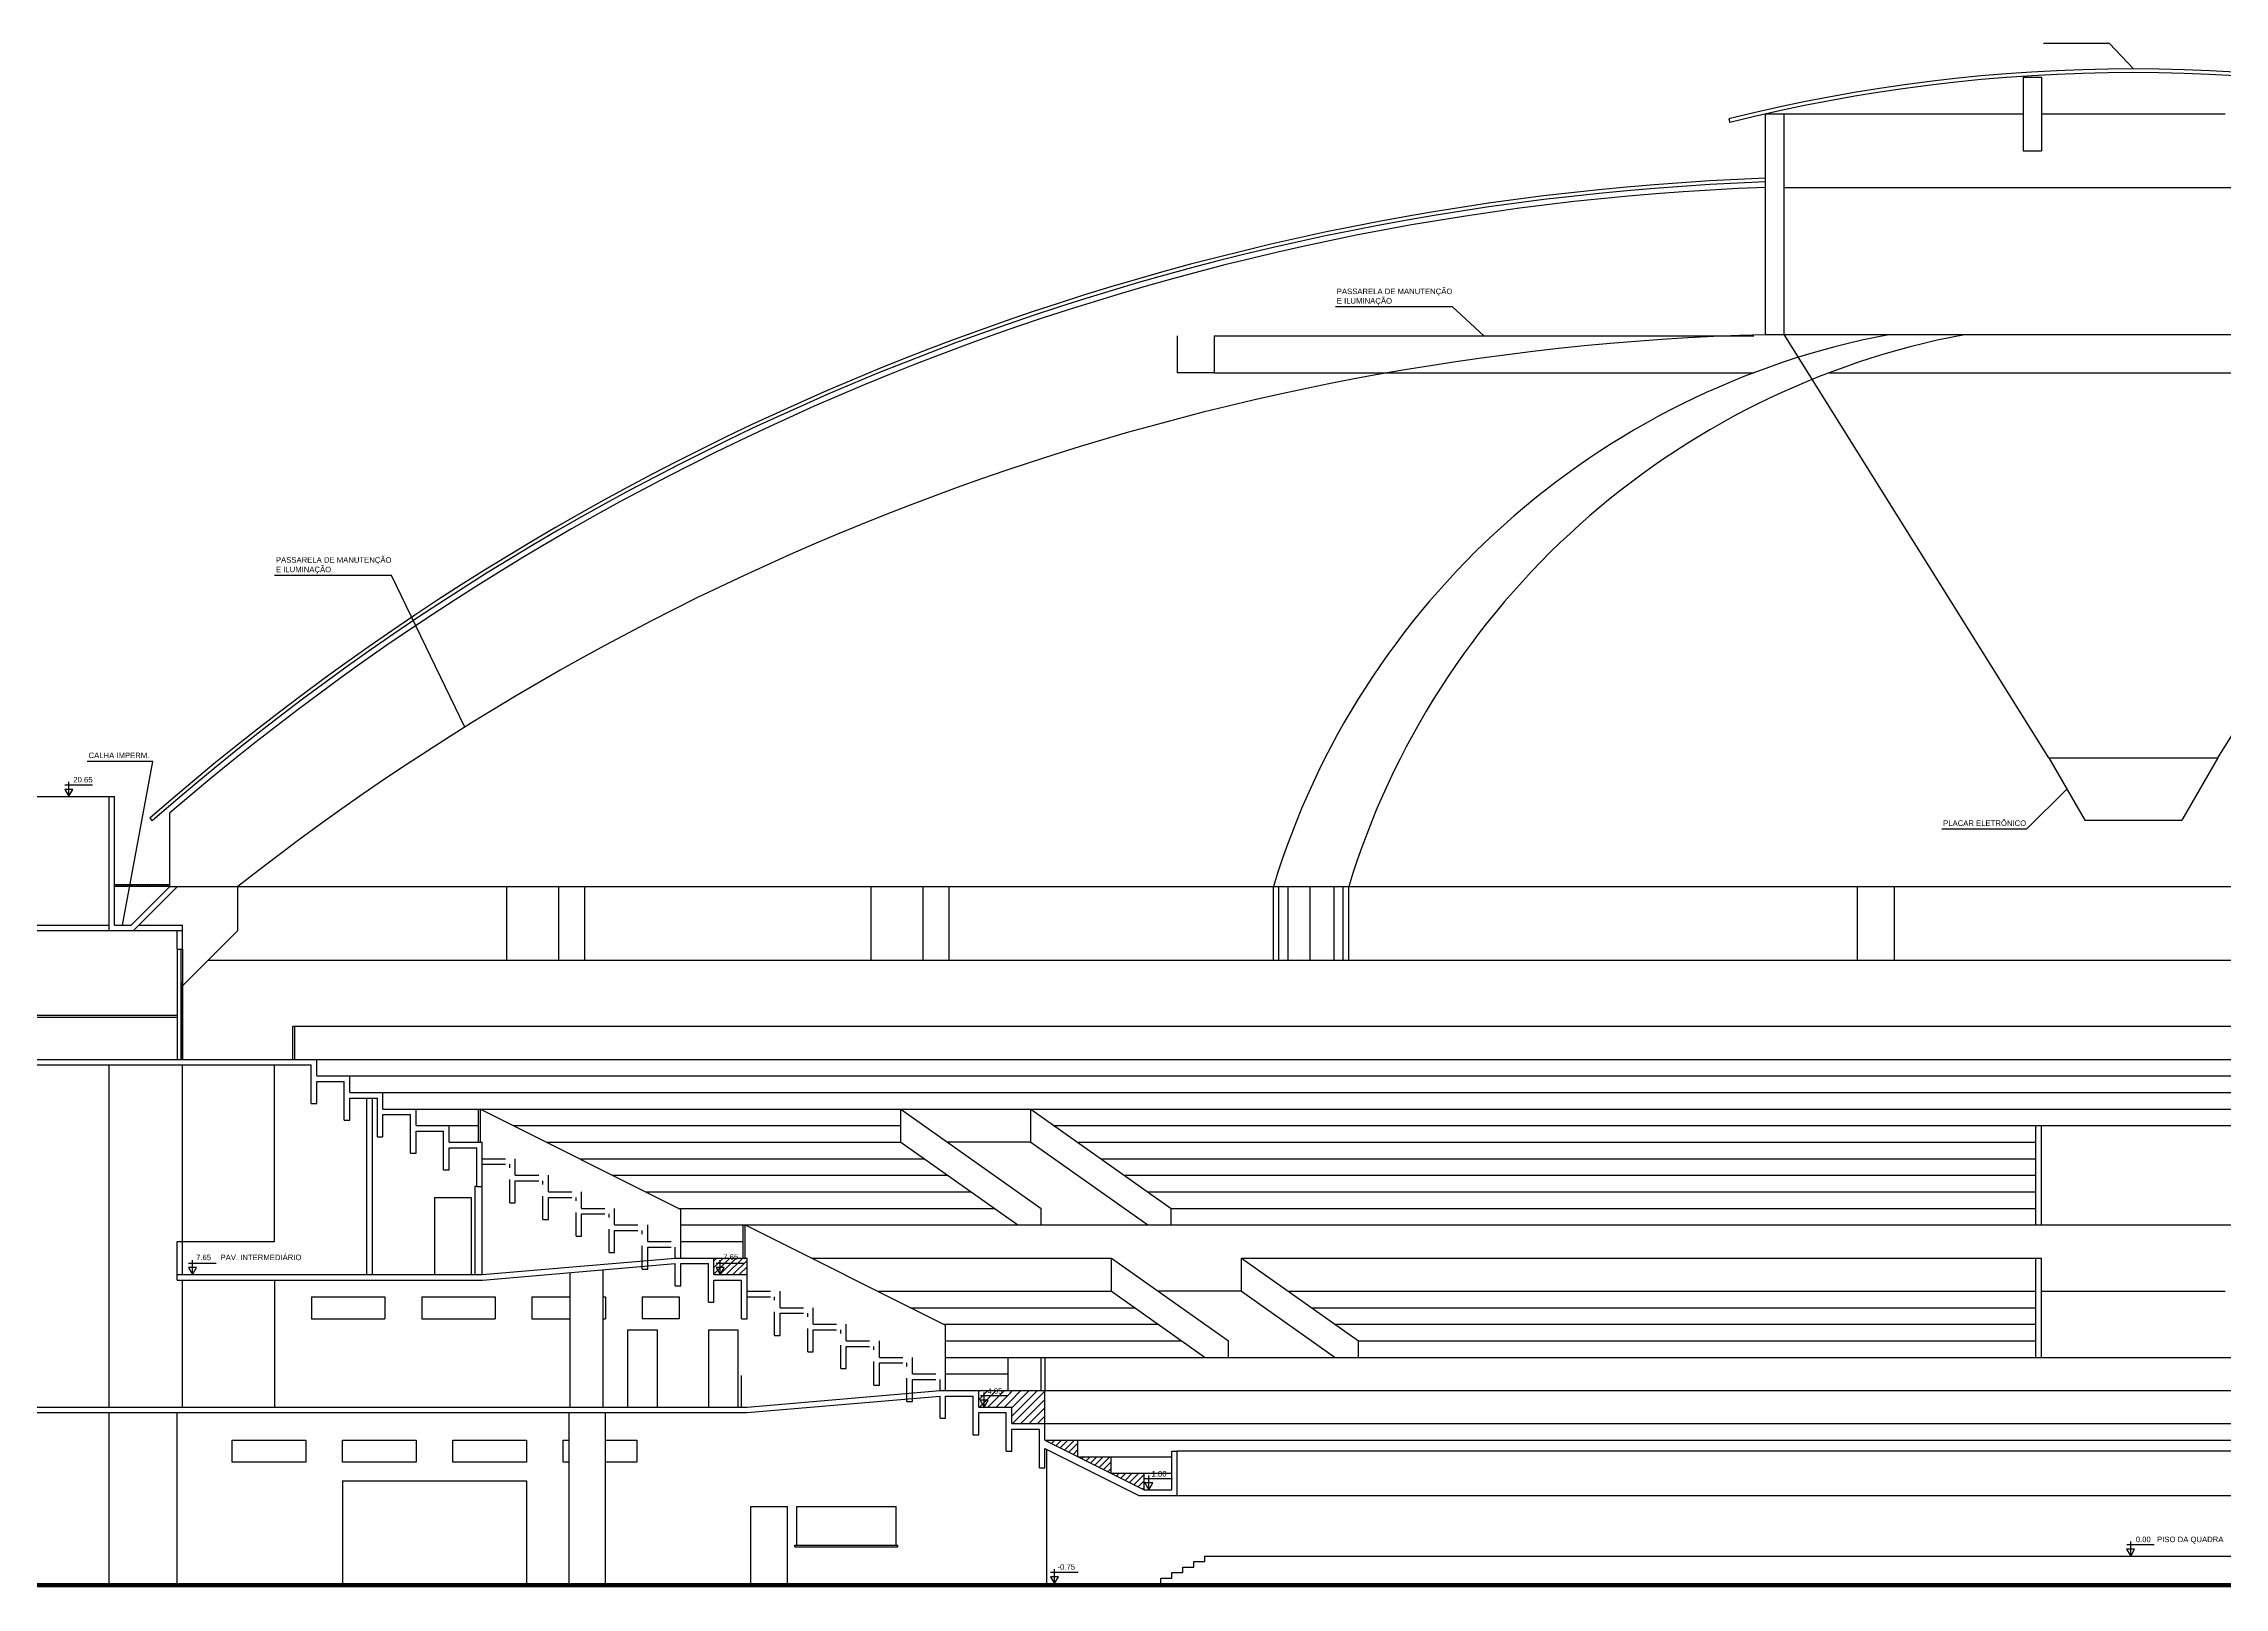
# Model space of a CAD drawing. Extents: x -748 to 161, y 105 to 425.
# Drawn here: x 24.9 to 84.2, y 229.8 to 271.7 of the extents above; entities that cross this region are included whole.
import ezdxf

# ---------------------------------------------------------------- set-up
doc = ezdxf.new("R2010")
doc.units = 0
doc.header["$LTSCALE"] = 2
doc.header["$MEASUREMENT"] = 0
doc.linetypes.add('HIDDEN2', pattern=[4.7625, 3.175, -1.5875])
doc.layers.get('0').update_dxf_attribs({"linetype": 'CONTINUOUS'})
for name, color, linetype in [('01', 1, 'CONTINUOUS'), ('02', 2, 'CONTINUOUS'), ('03', 3, 'CONTINUOUS'), ('04', 4, 'CONTINUOUS'), ('HACHURAS-ARY', 9, 'CONTINUOUS'), ('MOBILIÁRIO-ARY', 7, 'CONTINUOUS'), ('NOVOSNIVEIS', 30, 'CONTINUOUS'), ('PAREDE-ALTA-ARY', 1, 'CONTINUOUS'), ('PAREDE-BAIXA-ARY', 2, 'CONTINUOUS'), ('PUXA-CORTE', 153, 'CONTINUOUS'), ('TEXTO--0-20', 25, 'CONTINUOUS')]:
    doc.layers.add(name, color=color, linetype=linetype)
doc.styles.add('REGUA60', font='arial.ttf')
pattern_1 = [(45, (0, 0), (-0.1122532, 0.1122532), [])]

msp = doc.modelspace()

# ---------------------------------------------------------------- hatches: boundary and pattern name
at = {"layer": '02', "ltscale": 0.5}
h = msp.add_hatch(dxfattribs=at)
h.set_pattern_fill('ANSI31', color=256, scale=0.05, style=0)
h.set_pattern_definition(pattern_1)
h.paths.add_polyline_path([(51.187, 235.128), (50.334, 235.128), (50.334, 234.678), (51.187, 234.678)])
h.paths.add_polyline_path([(50.39, 234.744), (50.864, 234.744), (50.864, 234.974), (50.39, 234.974)], flags=24)
h = msp.add_hatch(dxfattribs=at)
h.set_pattern_fill('ANSI31', color=256, scale=0.05, style=0)
h.set_pattern_definition(pattern_1)
h.paths.add_polyline_path([(52.134, 235.128), (51.234, 235.128), (51.187, 235.128), (51.187, 234.678), (51.234, 234.678), (51.234, 234.228), (52.134, 234.228)])
h.paths.add_polyline_path([(51.296, 234.294), (51.762, 234.294), (51.762, 234.524), (51.296, 234.524)], flags=24)
h = msp.add_hatch(dxfattribs=at)
h.set_pattern_fill('ANSI31', color=256, style=0)
h.paths.add_polyline_path([(53.034, 233.328), (53.034, 233.778), (52.187, 233.778), (52.187, 233.751)])
h.paths.add_polyline_path([(53.934, 232.878), (53.934, 233.328), (53.034, 233.328)])
h.paths.add_polyline_path([(54.834, 232.428), (54.834, 232.878), (53.934, 232.878)])
at = {"layer": 'HACHURAS-ARY', "ltscale": 0.5}
h = msp.add_hatch(dxfattribs=at)
h.set_pattern_fill('ANSI31', color=256, style=0)
h.paths.add_polyline_path([(43.134, 238.728), (43.134, 238.278), (44.034, 238.278), (44.034, 238.728)])
h.paths.add_polyline_path([(43.196, 238.344), (43.664, 238.344), (43.664, 238.574), (43.196, 238.574)], flags=24)
h = msp.add_hatch(dxfattribs=at)
h.set_pattern_fill('ANSI31', color=256, style=0)
h.paths.add_polyline_path([(43.134, 238.728), (43.134, 238.278), (44.034, 238.278), (44.034, 238.728)])
h.paths.add_polyline_path([(43.196, 238.344), (43.664, 238.344), (43.664, 238.574), (43.196, 238.574)], flags=24)

# ---------------------------------------------------------------- linework, layer by layer
at = {"ltscale": 0.5}
for p, q in [((78.734, 270.828), (79.234, 270.828)), ((78.734, 270.828), (78.734, 268.828)), ((79.234, 270.828), (79.234, 268.828)), ((72.234, 269.828), (78.734, 269.828)), ((79.234, 269.828), (84.234, 269.828)), ((70.734, 269.692), (70.759, 269.595)), ((78.734, 268.828), (79.234, 268.828)), ((72.234, 267.828), (91.234, 267.828)), ((72.234, 263.828), (91.234, 263.828)), ((27.796, 250.69), (27.862, 250.615)), ((31.734, 245.028), (131.734, 245.028))]:
    msp.add_line(p, q, dxfattribs=at)
msp.add_line((28.337, 248.828), (28.337, 250.828))
at = {"linetype": 'HIDDEN2', "ltscale": 0.1}
for p, q in [((36.834, 241.428), (37.734, 241.428)), ((37.734, 240.978), (37.734, 241.428)), ((36.834, 241.278), (37.584, 241.278)), ((37.584, 240.228), (37.584, 241.278)), ((37.734, 240.978), (38.634, 240.978)), ((37.734, 240.828), (38.484, 240.828)), ((37.734, 240.228), (37.734, 240.828)), ((38.484, 239.778), (38.484, 240.828)), ((38.634, 240.528), (38.634, 240.978)), ((37.584, 240.228), (37.734, 240.228)), ((38.634, 240.528), (39.534, 240.528)), ((38.634, 240.378), (39.384, 240.378)), ((38.634, 239.778), (38.634, 240.378)), ((39.384, 239.328), (39.384, 240.378)), ((39.534, 240.078), (39.534, 240.528)), ((38.484, 239.778), (38.634, 239.778)), ((39.534, 240.078), (40.434, 240.078)), ((39.534, 239.928), (40.284, 239.928)), ((39.534, 239.328), (39.534, 239.928)), ((40.284, 238.878), (40.284, 239.928)), ((40.434, 239.628), (40.434, 240.078)), ((40.434, 239.628), (41.334, 239.628)), ((41.334, 239.178), (41.334, 239.628)), ((39.384, 239.328), (39.534, 239.328)), ((40.434, 239.478), (41.184, 239.478)), ((40.434, 238.878), (40.434, 239.478)), ((41.184, 238.428), (41.184, 239.478)), ((41.334, 239.178), (42.234, 239.178)), ((41.334, 239.028), (42.084, 239.028)), ((41.334, 238.428), (41.334, 239.028)), ((42.084, 238.728), (42.084, 239.028)), ((40.284, 238.878), (40.434, 238.878)), ((41.184, 238.428), (41.334, 238.428)), ((44.034, 237.828), (44.934, 237.828)), ((44.934, 237.378), (44.934, 237.828)), ((44.034, 237.678), (44.784, 237.678)), ((44.784, 236.628), (44.784, 237.678)), ((44.934, 237.378), (45.834, 237.378)), ((44.934, 237.228), (45.684, 237.228)), ((44.934, 236.628), (44.934, 237.228)), ((45.684, 236.178), (45.684, 237.228)), ((45.834, 236.928), (45.834, 237.378)), ((44.784, 236.628), (44.934, 236.628)), ((45.834, 236.928), (46.734, 236.928)), ((45.834, 236.778), (46.584, 236.778)), ((45.834, 236.178), (45.834, 236.778)), ((46.584, 235.728), (46.584, 236.778)), ((46.734, 236.478), (46.734, 236.928)), ((45.684, 236.178), (45.834, 236.178)), ((46.734, 236.478), (47.634, 236.478)), ((46.734, 236.328), (47.484, 236.328)), ((46.734, 235.728), (46.734, 236.328)), ((47.484, 235.278), (47.484, 236.328)), ((47.634, 236.028), (47.634, 236.478)), ((47.634, 236.028), (48.534, 236.028)), ((48.534, 235.578), (48.534, 236.028)), ((46.584, 235.728), (46.734, 235.728)), ((47.634, 235.878), (48.384, 235.878)), ((47.634, 235.278), (47.634, 235.878)), ((48.384, 234.828), (48.384, 235.878)), ((48.534, 235.578), (49.434, 235.578)), ((48.534, 235.428), (49.284, 235.428)), ((48.534, 234.828), (48.534, 235.428)), ((49.284, 235.128), (49.284, 235.428)), ((49.434, 235.128), (49.434, 235.578)), ((47.484, 235.278), (47.634, 235.278)), ((48.384, 234.828), (48.534, 234.828))]:
    msp.add_line(p, q, dxfattribs=at)
at = {"ltscale": 0.5}
for centre, radius, start, end in [((81.734, 225.858), 45.193, 75.91256, 104.08744), ((81.734, 225.858), 45.093, 75.91256, 104.08744), ((74.314, 197.351), 70.774, 92.0919, 131.09222), ((74.314, 197.351), 70.674, 92.0919, 131.09222), ((74.314, 197.351), 70.524, 92.09635, 130.68744), ((73.637, 193.519), 70.334, 91.55022, 128.15272)]:
    msp.add_arc(centre, radius, start, end, dxfattribs=at)
at = {"layer": '01', "ltscale": 0.5}
for p, q in [((71.734, 263.828), (71.734, 269.828)), ((71.734, 269.828), (72.234, 269.828)), ((72.234, 263.828), (72.234, 269.828)), ((71.734, 263.828), (72.234, 263.828)), ((31.187, 239.178), (31.187, 243.978)), ((36.784, 242.778), (42.234, 240.053)), ((48.217, 241.878), (48.217, 242.778)), ((48.217, 242.778), (52.036, 240.078)), ((48.217, 242.778), (51.753, 242.778)), ((51.753, 241.878), (51.753, 242.778)), ((51.753, 242.778), (55.571, 240.078)), ((79.084, 242.328), (84.384, 242.328)), ((79.084, 239.628), (79.084, 242.328)), ((79.234, 239.628), (79.234, 242.328)), ((48.217, 241.878), (51.399, 239.628)), ((51.753, 241.878), (49.49, 241.878)), ((51.753, 241.878), (54.935, 239.628)), ((42.234, 238.728), (42.234, 240.053)), ((43.984, 239.628), (49.434, 236.903)), ((43.984, 239.628), (119.484, 239.628)), ((52.036, 239.628), (52.036, 240.078)), ((55.571, 239.628), (55.571, 240.078)), ((28.687, 239.178), (31.187, 239.178)), ((43.134, 238.728), (44.034, 238.728)), ((44.034, 238.278), (44.034, 238.728)), ((45.784, 238.728), (53.945, 238.728)), ((53.945, 237.828), (53.945, 238.728)), ((53.945, 238.728), (57.127, 236.478)), ((57.481, 237.828), (57.481, 238.728)), ((57.481, 238.728), (60.663, 236.478)), ((57.481, 238.728), (79.234, 238.728)), ((79.084, 236.028), (79.084, 238.728)), ((79.234, 236.028), (79.234, 238.728)), ((53.945, 237.828), (56.491, 236.028)), ((57.481, 237.828), (55.218, 237.828)), ((57.481, 237.828), (60.026, 236.028)), ((79.234, 237.828), (84.234, 237.828)), ((49.434, 235.578), (49.434, 236.903)), ((51.134, 236.028), (52.034, 236.028)), ((51.134, 235.128), (51.134, 236.028)), ((52.134, 236.028), (112.284, 236.028)), ((57.127, 236.028), (57.127, 236.478)), ((60.663, 236.028), (60.663, 236.478)), ((50.334, 235.128), (51.234, 235.128)), ((51.234, 235.128), (112.234, 235.128)), ((52.134, 234.228), (52.134, 235.128))]:
    msp.add_line(p, q, dxfattribs=at)
at = {"layer": '02', "ltscale": 0.5}
for p, q in [((21.698, 251.278), (26.687, 251.278)), ((28.337, 248.878), (26.837, 248.878)), ((26.937, 248.828), (26.837, 248.828)), ((26.887, 248.828), (26.887, 248.878)), ((26.937, 248.828), (26.937, 248.878)), ((28.337, 248.828), (26.937, 248.828)), ((26.987, 248.828), (26.987, 248.878)), ((27.037, 248.828), (27.037, 248.878)), ((27.087, 248.828), (27.087, 248.878)), ((27.137, 248.828), (27.137, 248.878)), ((27.187, 248.828), (27.187, 248.878)), ((27.237, 248.828), (27.237, 248.878)), ((27.287, 248.828), (27.287, 248.878)), ((27.337, 248.828), (27.337, 248.878)), ((27.387, 248.828), (27.387, 248.878)), ((27.437, 248.828), (27.437, 248.878)), ((27.487, 248.828), (27.487, 248.878)), ((27.537, 248.828), (27.537, 248.878)), ((27.587, 248.828), (27.587, 248.878)), ((27.637, 248.828), (27.637, 248.878)), ((27.687, 248.828), (27.687, 248.878)), ((27.737, 248.828), (27.737, 248.878)), ((27.787, 248.828), (27.787, 248.878)), ((27.837, 248.828), (27.837, 248.878)), ((27.887, 248.828), (27.887, 248.878)), ((27.937, 248.828), (27.937, 248.878)), ((27.987, 248.828), (27.987, 248.878)), ((28.037, 248.828), (28.037, 248.878)), ((28.087, 248.828), (28.087, 248.878)), ((28.137, 248.828), (28.137, 248.878)), ((28.187, 248.828), (28.187, 248.878)), ((28.237, 248.828), (28.237, 248.878)), ((28.287, 248.828), (28.287, 248.878)), ((30.187, 248.828), (133.281, 248.828)), ((37.507, 246.828), (37.507, 248.828)), ((38.921, 246.828), (38.921, 248.828)), ((39.628, 246.828), (39.628, 248.828)), ((47.406, 246.828), (47.406, 248.828)), ((48.821, 246.828), (48.821, 248.828)), ((49.528, 246.828), (49.528, 248.828)), ((58.347, 246.828), (58.347, 248.828)), ((58.497, 246.828), (58.497, 248.828)), ((58.747, 246.828), (58.747, 248.828)), ((59.347, 246.828), (59.347, 248.828)), ((59.997, 246.828), (59.997, 248.828)), ((60.247, 246.828), (60.247, 248.828)), ((60.397, 246.828), (60.397, 248.828)), ((74.234, 246.828), (74.234, 248.828)), ((75.234, 246.828), (75.234, 248.828)), ((28.537, 247.128), (28.537, 244.128)), ((28.637, 247.128), (28.637, 244.128)), ((28.687, 247.128), (28.687, 244.128)), ((29.387, 246.828), (134.081, 246.828)), ((28.687, 244.128), (28.687, 246.228)), ((21.687, 245.328), (28.537, 245.328)), ((21.687, 245.278), (28.537, 245.278)), ((26.687, 234.678), (26.687, 243.978)), ((28.687, 239.178), (28.687, 243.978)), ((32.334, 244.128), (131.134, 244.128)), ((33.234, 243.678), (130.234, 243.678)), ((34.134, 243.228), (129.334, 243.228)), ((35.034, 242.778), (36.734, 242.778)), ((36.784, 242.778), (48.217, 242.778)), ((51.753, 242.778), (111.716, 242.778)), ((35.934, 242.328), (36.734, 242.328)), ((37.684, 242.328), (48.217, 242.328)), ((52.389, 242.328), (79.084, 242.328)), ((38.584, 241.878), (48.217, 241.878)), ((39.484, 241.428), (48.854, 241.428)), ((53.026, 241.878), (79.084, 241.878)), ((53.662, 241.428), (79.084, 241.428)), ((40.384, 240.978), (49.49, 240.978)), ((54.299, 240.978), (79.084, 240.978)), ((36.684, 240.678), (36.637, 240.678)), ((41.284, 240.528), (50.127, 240.528)), ((54.935, 240.528), (79.084, 240.528)), ((42.184, 240.078), (50.763, 240.078)), ((42.234, 239.628), (43.934, 239.628)), ((55.571, 240.078), (79.084, 240.078)), ((42.234, 239.178), (43.934, 239.178)), ((40.123, 234.678), (40.123, 238.409)), ((28.687, 234.678), (28.687, 238.128)), ((31.187, 238.128), (31.187, 234.678)), ((39.227, 234.678), (39.227, 238.332)), ((47.584, 237.828), (53.945, 237.828)), ((58.753, 237.828), (79.084, 237.828)), ((32.187, 237.678), (34.187, 237.678)), ((32.187, 237.678), (32.187, 237.078)), ((34.187, 237.678), (34.187, 237.078)), ((35.187, 237.678), (37.187, 237.678)), ((35.187, 237.678), (35.187, 237.078)), ((37.187, 237.678), (37.187, 237.078)), ((38.187, 237.678), (39.227, 237.678)), ((38.187, 237.678), (38.187, 237.078)), ((40.123, 237.678), (40.187, 237.678)), ((40.187, 237.678), (40.187, 237.078)), ((41.187, 237.678), (42.187, 237.678)), ((41.187, 237.678), (41.187, 237.078)), ((42.187, 237.678), (42.187, 237.078)), ((48.484, 237.378), (54.581, 237.378)), ((59.39, 237.378), (79.084, 237.378)), ((32.187, 237.078), (34.187, 237.078)), ((35.187, 237.078), (37.187, 237.078)), ((38.187, 237.078), (39.227, 237.078)), ((40.123, 237.078), (40.187, 237.078)), ((40.787, 236.778), (41.587, 236.778)), ((40.787, 236.778), (40.787, 234.678)), ((42.187, 237.078), (41.187, 237.078)), ((41.587, 236.778), (41.587, 234.678)), ((42.984, 236.778), (43.784, 236.778)), ((42.984, 236.778), (42.984, 234.678)), ((43.784, 236.778), (43.784, 234.678)), ((49.384, 236.928), (55.218, 236.928)), ((60.026, 236.928), (79.084, 236.928)), ((49.434, 236.478), (55.854, 236.478)), ((49.434, 236.028), (51.134, 236.028)), ((51.134, 236.028), (51.134, 236.028)), ((60.663, 236.478), (79.084, 236.478)), ((43.884, 234.678), (43.884, 235.533)), ((49.434, 235.578), (51.134, 235.578)), ((26.687, 229.878), (26.687, 234.528)), ((28.537, 229.878), (28.537, 234.528)), ((39.185, 234.528), (39.185, 229.878)), ((40.187, 229.878), (40.185, 234.528)), ((52.134, 234.228), (111.334, 234.228)), ((53.034, 233.778), (110.434, 233.778)), ((52.187, 229.878), (52.187, 233.528)), ((53.934, 233.328), (55.584, 233.328)), ((55.734, 233.486), (107.734, 233.486)), ((33.037, 232.678), (33.037, 229.878)), ((33.037, 232.678), (38.037, 232.678)), ((38.037, 232.678), (38.037, 229.878)), ((54.834, 232.878), (55.584, 232.878)), ((45.387, 230.928), (45.387, 231.978)), ((45.387, 231.978), (48.087, 231.978)), ((48.087, 230.928), (48.087, 231.978)), ((55.734, 232.278), (107.734, 232.278)), ((45.337, 230.928), (48.137, 230.928)), ((45.337, 230.878), (45.337, 230.928)), ((45.337, 230.878), (48.137, 230.878)), ((48.137, 230.878), (48.137, 230.928))]:
    msp.add_line(p, q, dxfattribs=at)
at = {"layer": '02'}
for p, q in [((44.137, 229.878), (44.137, 231.978)), ((44.137, 231.978), (45.137, 231.978)), ((45.137, 229.878), (45.137, 231.978))]:
    msp.add_line(p, q, dxfattribs=at)
for points in [[(30.037, 233.778), (32.037, 233.778), (32.037, 233.178), (30.037, 233.178)], [(33.037, 233.778), (35.037, 233.778), (35.037, 233.178), (33.037, 233.178)], [(36.037, 233.778), (38.037, 233.778), (38.037, 233.178), (36.037, 233.178)]]:
    msp.add_lwpolyline(points, close=True, dxfattribs=at)
for points in [[(39.185, 233.178), (39.037, 233.178), (39.037, 233.778), (39.185, 233.778)], [(40.185, 233.778), (41.037, 233.778), (41.037, 233.178), (40.185, 233.178)]]:
    msp.add_lwpolyline(points, dxfattribs=at)
at = {"layer": '02', "ltscale": 0.5}
for centre in [(79.111, 242.496), (81.161, 242.496)]:
    msp.add_arc(centre, 21.708, 100.68279, 163.04204, dxfattribs=at)
at = {"layer": '03', "ltscale": 0.5}
for p, q in [((26.687, 247.628), (26.687, 251.278)), ((26.687, 251.278), (26.837, 251.278)), ((26.837, 247.778), (26.837, 251.278)), ((27.287, 247.778), (28.337, 248.828)), ((27.349, 247.628), (28.549, 248.828)), ((28.337, 248.828), (30.187, 248.828)), ((30.187, 247.628), (30.187, 248.828)), ((16.437, 247.628), (26.687, 247.628)), ((16.499, 247.778), (26.687, 247.778)), ((26.687, 247.628), (27.349, 247.628)), ((26.837, 247.778), (27.287, 247.778)), ((27.349, 247.628), (28.687, 247.628)), ((27.499, 247.778), (28.687, 247.778)), ((28.537, 247.128), (28.537, 247.628)), ((28.687, 247.628), (28.687, 247.778)), ((28.687, 247.128), (28.687, 247.628)), ((28.687, 246.128), (30.187, 247.628)), ((28.537, 247.128), (28.687, 247.128)), ((31.684, 244.128), (31.684, 245.028)), ((31.684, 245.028), (31.734, 245.028)), ((31.734, 244.128), (31.734, 245.028)), ((17.687, 244.128), (32.334, 244.128)), ((17.687, 243.978), (32.184, 243.978)), ((32.184, 242.928), (32.184, 243.978)), ((32.334, 243.678), (32.334, 244.128)), ((32.334, 243.678), (33.234, 243.678)), ((32.334, 242.928), (32.334, 243.528)), ((32.334, 243.528), (33.084, 243.528)), ((33.084, 242.478), (33.084, 243.528)), ((33.234, 243.228), (33.234, 243.678)), ((33.234, 243.228), (34.134, 243.228)), ((34.134, 242.778), (34.134, 243.228)), ((32.184, 242.928), (32.334, 242.928)), ((33.234, 242.478), (33.234, 243.078)), ((33.234, 243.078), (33.984, 243.078)), ((33.984, 242.028), (33.984, 243.078)), ((34.134, 242.778), (35.034, 242.778)), ((34.134, 242.628), (34.884, 242.628)), ((34.134, 242.028), (34.134, 242.628)), ((34.884, 241.578), (34.884, 242.628)), ((35.034, 242.328), (35.034, 242.778)), ((36.734, 241.878), (36.734, 242.778)), ((36.734, 242.778), (36.784, 242.778)), ((36.784, 241.878), (36.784, 242.778)), ((33.084, 242.478), (33.234, 242.478)), ((33.984, 242.028), (34.134, 242.028)), ((35.034, 242.328), (35.934, 242.328)), ((35.034, 241.578), (35.034, 242.178)), ((35.034, 242.178), (35.784, 242.178)), ((35.784, 241.128), (35.784, 242.178)), ((35.934, 241.878), (35.934, 242.328)), ((34.884, 241.578), (35.034, 241.578)), ((35.934, 241.878), (36.834, 241.878)), ((35.934, 241.728), (36.684, 241.728)), ((35.934, 241.128), (35.934, 241.728)), ((36.684, 240.678), (36.684, 241.728)), ((36.834, 240.678), (36.834, 241.878)), ((35.784, 241.128), (35.934, 241.128)), ((36.684, 240.678), (36.834, 240.678)), ((43.934, 239.628), (43.984, 239.628)), ((43.934, 238.728), (43.934, 239.628)), ((43.984, 238.728), (43.984, 239.628)), ((28.537, 238.278), (28.537, 239.178)), ((28.537, 239.178), (28.687, 239.178)), ((28.687, 238.278), (28.687, 239.178)), ((36.834, 238.278), (42.084, 238.728)), ((36.841, 238.128), (42.084, 238.577)), ((42.084, 238.728), (43.134, 238.728)), ((42.084, 237.978), (42.084, 238.577)), ((42.234, 238.578), (42.984, 238.578)), ((42.234, 237.978), (42.234, 238.578)), ((42.984, 237.528), (42.984, 238.578)), ((43.134, 238.278), (43.134, 238.728)), ((28.537, 238.278), (36.834, 238.278)), ((28.537, 238.128), (28.537, 238.278)), ((28.537, 238.128), (36.841, 238.128)), ((42.084, 237.978), (42.234, 237.978)), ((43.134, 238.278), (44.034, 238.278)), ((43.134, 237.528), (43.134, 238.128)), ((43.134, 238.128), (43.884, 238.128)), ((43.884, 237.078), (43.884, 238.128)), ((44.034, 237.078), (44.034, 238.278)), ((42.984, 237.528), (43.134, 237.528)), ((43.884, 237.078), (44.034, 237.078)), ((51.134, 236.028), (51.184, 236.028)), ((52.034, 236.028), (52.134, 236.028)), ((52.034, 235.128), (52.034, 236.028)), ((52.134, 236.028), (52.134, 235.128)), ((44.034, 234.678), (49.284, 235.128)), ((44.041, 234.528), (49.284, 234.977)), ((49.284, 235.128), (50.334, 235.128)), ((49.284, 234.378), (49.284, 234.977)), ((49.434, 234.978), (50.184, 234.978)), ((49.434, 234.378), (49.434, 234.978)), ((50.184, 233.928), (50.184, 234.978)), ((50.334, 234.678), (50.334, 235.128)), ((17.687, 234.678), (44.034, 234.678)), ((17.687, 234.528), (44.041, 234.528)), ((49.284, 234.378), (49.434, 234.378)), ((50.334, 234.678), (51.234, 234.678)), ((50.334, 233.928), (50.334, 234.528)), ((50.334, 234.528), (51.084, 234.528)), ((51.084, 233.478), (51.084, 234.528)), ((51.234, 234.228), (51.234, 234.678)), ((50.184, 233.928), (50.334, 233.928)), ((51.234, 234.228), (52.134, 234.228)), ((51.234, 234.078), (51.984, 234.078)), ((51.234, 233.478), (51.234, 234.078)), ((51.984, 233.028), (51.984, 234.078)), ((52.134, 233.778), (52.134, 234.228)), ((52.134, 233.778), (53.034, 233.778)), ((52.134, 233.778), (54.834, 232.428)), ((53.034, 233.328), (53.034, 233.778)), ((51.084, 233.478), (51.234, 233.478)), ((52.134, 233.028), (52.134, 233.554)), ((52.134, 233.554), (54.687, 232.278)), ((53.034, 233.328), (53.934, 233.328)), ((53.934, 232.878), (53.934, 233.328)), ((55.584, 232.428), (55.584, 233.478)), ((55.584, 233.478), (55.734, 233.478)), ((55.734, 232.278), (55.734, 233.486)), ((51.984, 233.028), (52.134, 233.028)), ((53.934, 232.878), (54.834, 232.878)), ((54.834, 232.428), (54.834, 232.878)), ((54.687, 232.278), (55.734, 232.278)), ((54.834, 232.428), (55.584, 232.428)), ((55.584, 230.028), (55.584, 230.178)), ((55.584, 230.178), (55.884, 230.178)), ((55.884, 230.178), (55.884, 230.328)), ((55.884, 230.328), (56.184, 230.328)), ((56.184, 230.328), (56.184, 230.478)), ((56.184, 230.478), (56.484, 230.478)), ((56.484, 230.628), (107.884, 230.628)), ((56.484, 230.478), (56.484, 230.628)), ((55.284, 229.878), (55.284, 230.028)), ((55.284, 230.028), (55.584, 230.028))]:
    msp.add_line(p, q, dxfattribs=at)
at = {"layer": '04', "ltscale": 0.5, "const_width": 0.1}
msp.add_lwpolyline([(160.647, 232.378), (148.081, 232.378), (148.081, 229.828), (21.337, 229.828), (21.337, 230.028), (21.037, 230.028), (21.037, 230.228), (20.737, 230.228), (20.737, 230.428), (20.437, 230.428), (20.437, 230.628), (20.137, 230.628), (20.137, 230.828), (19.837, 230.828), (19.837, 231.028), (17.487, 231.028), (17.487, 232.378), (8.336, 232.378)], dxfattribs=at)
at = {"layer": '04', "ltscale": 0.5}
msp.add_lwpolyline([(160.647, 232.428), (148.031, 232.428), (148.031, 229.878), (21.387, 229.878), (21.387, 230.078), (21.087, 230.078), (21.087, 230.278), (20.787, 230.278), (20.787, 230.478), (20.487, 230.478), (20.487, 230.678), (20.187, 230.678), (20.187, 230.878), (19.887, 230.878), (19.887, 231.078), (17.537, 231.078), (17.537, 232.428), (8.336, 232.428)], dxfattribs=at)
at = {"layer": 'MOBILIÁRIO-ARY', "color": 5, "ltscale": 0.5}
for p, q in [((79.434, 252.328), (80.416, 250.628)), ((79.434, 252.328), (84.034, 252.328)), ((84.034, 252.328), (83.053, 250.628)), ((80.416, 250.628), (83.053, 250.628))]:
    msp.add_line(p, q, dxfattribs=at)
at = {"layer": 'PAREDE-ALTA-ARY', "ltscale": 0.5}
for p, q in [((55.734, 263.792), (55.734, 262.792)), ((56.734, 263.792), (56.734, 262.792)), ((56.734, 262.792), (55.734, 262.792))]:
    msp.add_line(p, q, dxfattribs=at)
at = {"layer": 'PAREDE-BAIXA-ARY', "ltscale": 0.5}
for p, q in [((56.734, 263.792), (71.411, 263.792)), ((79.434, 252.328), (72.234, 263.828)), ((84.034, 252.328), (91.234, 263.828)), ((56.734, 262.792), (71.411, 262.792)), ((73.461, 262.792), (90.008, 262.792))]:
    msp.add_line(p, q, dxfattribs=at)
at = {"layer": 'PUXA-CORTE', "color": 2, "ltscale": 0.5}
for p, q in [((33.687, 243.078), (33.687, 238.278)), ((33.837, 243.078), (33.837, 238.278)), ((35.537, 240.378), (35.537, 238.278)), ((35.537, 240.378), (36.537, 240.378)), ((36.537, 240.378), (36.537, 238.278)), ((36.637, 240.678), (36.637, 238.278)), ((36.834, 238.278), (36.834, 240.678))]:
    msp.add_line(p, q, dxfattribs=at)
at = {"layer": 'TEXTO--0-20', "color": 8}
for p, q in [((81.08, 271.739), (79.289, 271.739)), ((81.734, 271.051), (81.08, 271.739)), ((63.217, 264.581), (60.033, 264.581)), ((64.072, 263.792), (63.217, 264.581)), ((34.37, 257.281), (31.186, 257.281)), ((36.357, 253.161), (34.37, 257.281)), ((27.881, 252.227), (26.09, 252.227)), ((27.881, 252.227), (26.09, 252.227)), ((27.056, 247.778), (27.881, 252.227)), ((27.056, 247.778), (27.881, 252.227)), ((25.486, 251.589), (26.232, 251.589)), ((25.592, 251.28), (25.592, 251.672)), ((79.925, 251.478), (78.826, 250.384)), ((78.826, 250.384), (76.521, 250.384)), ((28.85, 238.589), (29.595, 238.589)), ((28.955, 238.28), (28.955, 238.672)), ((43.198, 238.589), (43.943, 238.589)), ((43.303, 238.28), (43.303, 238.672)), ((50.379, 234.989), (51.125, 234.989)), ((50.485, 234.68), (50.485, 235.072)), ((54.855, 232.739), (55.601, 232.739)), ((54.961, 232.43), (54.961, 232.822)), ((81.554, 230.939), (82.3, 230.939)), ((81.66, 230.63), (81.66, 231.022)), ((52.291, 230.189), (53.037, 230.189)), ((52.397, 229.88), (52.397, 230.272))]:
    msp.add_line(p, q, dxfattribs=at)
for points in [[(25.592, 251.28), (25.701, 251.468), (25.483, 251.468)], [(28.955, 238.28), (29.064, 238.468), (28.847, 238.468)], [(43.303, 238.28), (43.412, 238.468), (43.195, 238.468)], [(50.485, 234.68), (50.593, 234.868), (50.376, 234.868)], [(54.961, 232.43), (55.069, 232.618), (54.852, 232.618)], [(81.66, 230.63), (81.768, 230.818), (81.551, 230.818)], [(52.397, 229.88), (52.505, 230.068), (52.288, 230.068)]]:
    msp.add_lwpolyline(points, close=True, dxfattribs=at)

# ---------------------------------------------------------------- texts
at = {"layer": 'NOVOSNIVEIS', "ltscale": 0.5, "style": 'REGUA60'}
for s, p in [('PASSARELA DE MANUTENÇÃO', (60.072, 264.93)), ('E ILUMINAÇÃO ', (60.072, 264.672)), ('PASSARELA DE MANUTENÇÃO', (31.224, 257.63)), ('E ILUMINAÇÃO ', (31.224, 257.372)), ('CALHA IMPERM.', (26.129, 252.318)), ('CALHA IMPERM.', (26.129, 252.318)), ('20.65', (25.714, 251.657)), ('PLACAR ELETRÔNICO', (76.56, 250.475)), ('7.65', (29.054, 238.672)), ('PAV. INTERMEDIÁRIO', (29.718, 238.672)), ('7.65', (43.388, 238.684)), ('4.05', (50.571, 235.039)), ('1.80', (55.035, 232.789)), ('0.00', (81.799, 231.007)), ('PISO DA QUADRA', (82.378, 231.007)), ('-0.75', (52.478, 230.257))]:
    msp.add_text(s, height=0.15, dxfattribs=at).set_placement(p)

doc.saveas('drawing.dxf')
